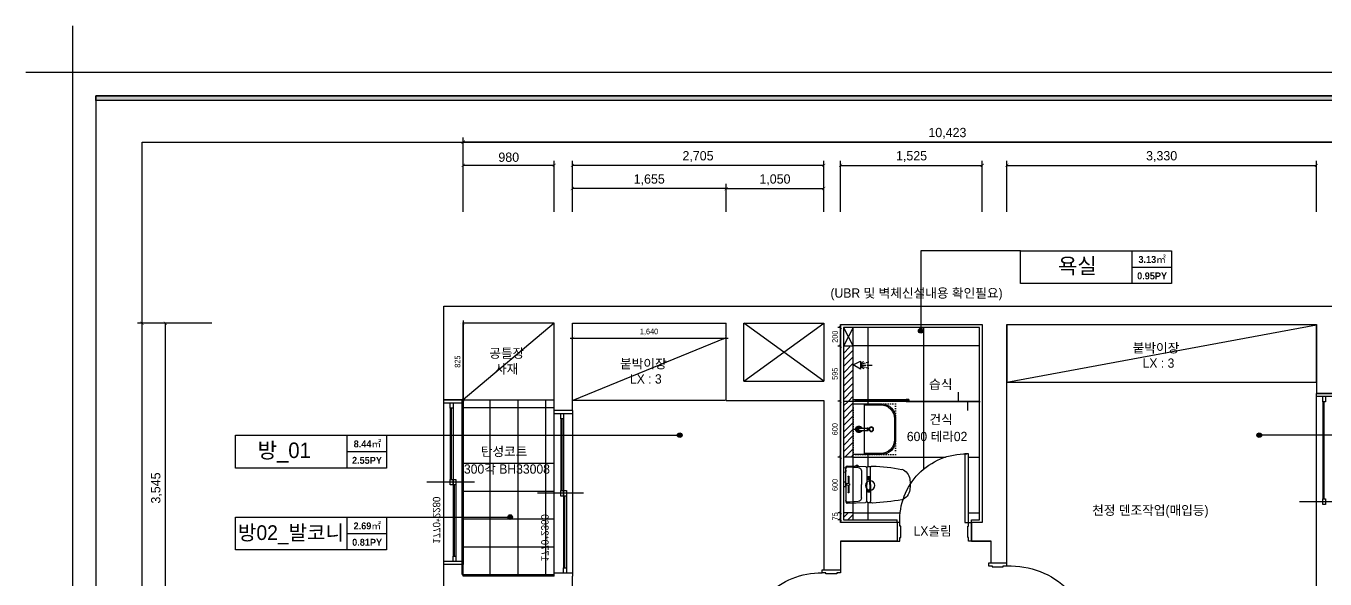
# Model space of a CAD drawing. Header units: inches. Extents: x 47110 to 180628, y 8205 to 35062.
# Drawn here: x 47110 to 61091, y 28942 to 34893 of the extents above; entities that cross this region are included whole.
import ezdxf
from ezdxf.enums import TextEntityAlignment as Align

# ---------------------------------------------------------------- set-up
doc = ezdxf.new("R2010")
doc.units = ezdxf.units.IN
doc.header["$LTSCALE"] = 100
doc.header["$MEASUREMENT"] = 0
doc.header["$PDSIZE"] = 700.071425
doc.linetypes.add('DOT', pattern=[0.25, 0, -0.25])
doc.linetypes.add('HIDDEN', pattern=[0.375, 0.25, -0.125])
for name, color, linetype in [('0-ELC TEXT', 7, 'Continuous'), ('03-TEXT', 3, 'Continuous'), ('03-WAL NEW', 3, 'Continuous'), ('06-FUR', 6, 'Continuous'), ('07-DIM', 1, 'Continuous'), ('07-DIM WAL', 5, 'Continuous'), ('08-HAT', 8, 'Continuous'), ('BATH', 4, 'Continuous'), ('C-WALL1', 2, 'Continuous'), ('CO-BATH', 6, 'Continuous'), ('CO-DO-FR', 7, 'Continuous'), ('CO-DOOR', 8, 'Continuous'), ('F-SYM', 7, 'Continuous'), ('fin', 5, 'Continuous'), ('FORM(YOURNAME)-11', 1, 'Continuous'), ('HL', 6, 'HIDDEN'), ('TOILET-1', 6, 'Continuous'), ('WAL NEW', 3, 'Continuous'), ('도면층2', 2, 'Continuous'), ('도면층4', 4, 'Continuous'), ('도면층5', 5, 'Continuous'), ('도면층8', 8, 'Continuous')]:
    doc.layers.add(name, color=color, linetype=linetype)
doc.styles.add('HY 울릉도 L', font='')
doc.styles.add('YOURNAME', font='HY울릉도M.TTF')
doc.styles.add('넥슨고딕', font='NEXONLv1GothicBold.ttf')
doc.styles.add('마감재', font='stylu.ttf')
doc.styles.add('코레일둥고', font='Korail_Round_Gothic_Medium.ttf')
doc.styles.get('HY 울릉도 L').set_extended_font_data('HY울릉도L')
doc.dimstyles.new('30', dxfattribs={"dimscale": 30, "dimtxt": 2, "dimasz": 1, "dimexe": 1, "dimexo": 1, "dimgap": 1, "dimtad": 1, "dimdec": 0, "dimrnd": 0.05, "dimdsep": 46, "dimlunit": 6, "dimtxsty": 'HY 울릉도 L', "dimblk": 'ARCHTICK', "dimcen": 2.5, "dimdle": 1, "dimclrd": 133, "dimclre": 133, "dimclrt": 30, "dimadec": 0, "dimazin": 0, "dimtfac": 1, "dimtdec": 0, "dimtix": 1, "dimtmove": 2, "dimatfit": 3, "dimldrblk": 'ARCHTICK', "dimfxl": 1, "dimlwd": -1, "dimlwe": -1, "dimarcsym": 0})
doc.dimstyles.new('벽치수 Copy of DIM-50', dxfattribs={"dimscale": 50, "dimtxt": 2, "dimasz": 0.7, "dimexe": 1, "dimexo": 1, "dimgap": 0.7, "dimtad": 1, "dimdec": 0, "dimzin": 1, "dimdsep": 46, "dimlunit": 6, "dimtxsty": '마감재', "dimblk": 'ARCHTICK', "dimcen": -0.09, "dimclrd": 256, "dimclre": 256, "dimclrt": 3, "dimadec": 0, "dimazin": 0, "dimtfac": 1, "dimtdec": 0, "dimtix": 1, "dimtmove": 2, "dimatfit": 0, "dimldrblk": 'ARCHTICK', "dimfxl": 1, "dimtolj": 1, "dimtzin": 0, "dimarcsym": 0})
pattern_1 = [(45, (-7.5, -80), (-35.35534, 35.35534), [])]
pattern_2 = [(0, (57373.44, 30853.7), (0, 600), []), (90, (57373.44, 30853.7), (-600, 4e-14), [])]

# ---------------------------------------------------------------- blocks, each defined once
blk = doc.blocks.new('FORM-PLAN')
at = {"layer": 'FORM(YOURNAME)-11'}
h = blk.add_hatch(color=256, dxfattribs=at)
h.dxf.hatch_style = 1
h.paths.add_polyline_path([(-71444, 55115), (10556, 55115), (10556, 54915), (-71444, 54915)])
h.paths.add_polyline_path([(-71444, -2085), (10556, -2085), (10556, -2285), (-71444, -2285)])
at = {"layer": 'Defpoints', "color": 1}
blk.add_lwpolyline([(-72444, 58115), (-72444, 56115), (-74444, 56115)], dxfattribs=at)
at = {"layer": 'Defpoints', "color": 158}
for points in [[(-71444, -2285), (10556, -2285), (10556, 55115), (-71444, 55115)], [(-69444, 53115), (-64, 53115), (-64, 1215), (-69444, 1215)]]:
    blk.add_lwpolyline(points, close=True, dxfattribs=at)
at = {"layer": 'FORM(YOURNAME)-11', "color": 250}
blk.add_lwpolyline([(-72444, -3285), (11556, -3285), (11556, 56115), (-72444, 56115)], close=True, dxfattribs=at)
at = {"layer": 'FORM(YOURNAME)-11'}
blk.add_lwpolyline([(-71444, 55115), (10556, 55115), (10556, 54915), (-71444, 54915)], close=True, dxfattribs=at)
at = {"layer": 'FORM(YOURNAME)-11', "color": 3, "style": 'YOURNAME'}
for tag, height, p in [('1', 450, (9905, 18188)), ('2', 450, (9905, 17544)), ('3', 450, (9905, 16257)), ('4', 450, (9905, 14326)), ('5', 515, (9905, 12009)), ('6', 515, (9905, 9757)), ('7', 515, (9905, 7504)), ('8', 515, (9905, 5252)), ('9', 515, (9905, 2999)), ('10', 515, (5655, 811)), ('11', 515, (9905, 747)), ('12', 515, (5655, -1441)), ('13', 515, (9905, -1441))]:
    blk.add_attdef(tag, text='', height=height, dxfattribs=at).set_placement(p, align=Align.MIDDLE_RIGHT)
blk = doc.blocks.new('_ArchTick')
at = {"color": 0, "linetype": 'ByBlock', "const_width": 0.15}
blk.add_lwpolyline([(-0.5, -0.5), (0.5, 0.5)], dxfattribs=at)
blk = doc.blocks.new('*D12')
at = {"layer": '07-DIM', "lineweight": -2, "transparency": 16777216}
for p, q in [((51816, 32893), (51816, 33693)), ((62238, 33643), (51816, 33643)), ((62238, 32893), (62238, 33693))]:
    blk.add_line(p, q, dxfattribs=at)
at = {"layer": 'Defpoints', "color": 0, "transparency": 16777216}
for p in [(51816, 33643), (51816, 32843), (62238, 32843)]:
    blk.add_point(p, dxfattribs=at)
at = {"layer": '07-DIM', "lineweight": -2, "transparency": 16777216, "xscale": 35, "yscale": 35, "zscale": 35, "rotation": 180}
blk.add_blockref('_ArchTick', (51816, 33643), dxfattribs=at)
at = {"layer": '07-DIM', "lineweight": -2, "transparency": 16777216, "xscale": 35, "yscale": 35, "zscale": 35}
blk.add_blockref('_ArchTick', (62238, 33643), dxfattribs=at)
at = {"layer": '07-DIM', "color": 3, "transparency": 16777216, "insert": (57027, 33737), "char_height": 100, "attachment_point": 5, "style": '마감재'}
blk.add_mtext('\\A1;10,423', dxfattribs=at)
blk = doc.blocks.new('*D13')
at = {"layer": '07-DIM', "lineweight": -2, "transparency": 16777216}
for p, q in [((52991, 32893), (52991, 33443)), ((55696, 32893), (55696, 33443)), ((55696, 33393), (52991, 33393))]:
    blk.add_line(p, q, dxfattribs=at)
at = {"layer": 'Defpoints', "color": 0, "transparency": 16777216}
for p in [(52991, 33393), (52991, 32843), (55696, 32843)]:
    blk.add_point(p, dxfattribs=at)
at = {"layer": '07-DIM', "lineweight": -2, "transparency": 16777216, "xscale": 35, "yscale": 35, "zscale": 35, "rotation": 180}
blk.add_blockref('_ArchTick', (52991, 33393), dxfattribs=at)
at = {"layer": '07-DIM', "lineweight": -2, "transparency": 16777216, "xscale": 35, "yscale": 35, "zscale": 35}
blk.add_blockref('_ArchTick', (55696, 33393), dxfattribs=at)
at = {"layer": '07-DIM', "color": 3, "transparency": 16777216, "insert": (54343, 33487), "char_height": 100, "attachment_point": 5, "style": '마감재'}
blk.add_mtext('\\A1;2,705', dxfattribs=at)
blk = doc.blocks.new('*D14')
at = {"layer": '07-DIM', "lineweight": -2, "transparency": 16777216}
for p, q in [((51816, 32893), (51816, 33443)), ((52796, 32893), (52796, 33443)), ((52796, 33393), (51816, 33393))]:
    blk.add_line(p, q, dxfattribs=at)
at = {"layer": 'Defpoints', "color": 0, "transparency": 16777216}
for p in [(51816, 33393), (51816, 32843), (52796, 32843)]:
    blk.add_point(p, dxfattribs=at)
at = {"layer": '07-DIM', "lineweight": -2, "transparency": 16777216, "xscale": 35, "yscale": 35, "zscale": 35, "rotation": 180}
blk.add_blockref('_ArchTick', (51816, 33393), dxfattribs=at)
at = {"layer": '07-DIM', "lineweight": -2, "transparency": 16777216, "xscale": 35, "yscale": 35, "zscale": 35}
blk.add_blockref('_ArchTick', (52796, 33393), dxfattribs=at)
at = {"layer": '07-DIM', "color": 3, "transparency": 16777216, "insert": (52306, 33480), "char_height": 100, "attachment_point": 5, "style": '마감재'}
blk.add_mtext('\\A1;980', dxfattribs=at)
blk = doc.blocks.new('*D15')
at = {"layer": '07-DIM', "lineweight": -2, "transparency": 16777216}
for p, q in [((55878, 32893), (55878, 33443)), ((57403, 32893), (57403, 33443)), ((55878, 33393), (57403, 33393))]:
    blk.add_line(p, q, dxfattribs=at)
at = {"layer": 'Defpoints', "color": 0, "transparency": 16777216}
for p in [(57403, 33393), (55878, 32843), (57403, 32843)]:
    blk.add_point(p, dxfattribs=at)
at = {"layer": '07-DIM', "lineweight": -2, "transparency": 16777216, "xscale": 35, "yscale": 35, "zscale": 35, "rotation": 180}
blk.add_blockref('_ArchTick', (55878, 33393), dxfattribs=at)
at = {"layer": '07-DIM', "lineweight": -2, "transparency": 16777216, "xscale": 35, "yscale": 35, "zscale": 35}
blk.add_blockref('_ArchTick', (57403, 33393), dxfattribs=at)
at = {"layer": '07-DIM', "color": 3, "transparency": 16777216, "insert": (56641, 33487), "char_height": 100, "attachment_point": 5, "style": '마감재'}
blk.add_mtext('\\A1;1,525', dxfattribs=at)
blk = doc.blocks.new('*D16')
at = {"layer": '07-DIM', "lineweight": -2, "transparency": 16777216}
for p, q in [((57668, 32893), (57668, 33443)), ((60998, 32893), (60998, 33443)), ((57668, 33393), (60998, 33393))]:
    blk.add_line(p, q, dxfattribs=at)
at = {"layer": 'Defpoints', "color": 0, "transparency": 16777216}
for p in [(60998, 33393), (57668, 32843), (60998, 32843)]:
    blk.add_point(p, dxfattribs=at)
at = {"layer": '07-DIM', "lineweight": -2, "transparency": 16777216, "xscale": 35, "yscale": 35, "zscale": 35, "rotation": 180}
blk.add_blockref('_ArchTick', (57668, 33393), dxfattribs=at)
at = {"layer": '07-DIM', "lineweight": -2, "transparency": 16777216, "xscale": 35, "yscale": 35, "zscale": 35}
blk.add_blockref('_ArchTick', (60998, 33393), dxfattribs=at)
at = {"layer": '07-DIM', "color": 3, "transparency": 16777216, "insert": (59333, 33487), "char_height": 100, "attachment_point": 5, "style": '마감재'}
blk.add_mtext('\\A1;3,330', dxfattribs=at)
blk = doc.blocks.new('*D21')
at = {"layer": '07-DIM', "lineweight": -2, "transparency": 16777216}
for p, q in [((49110, 31694), (48310, 31694)), ((48360, 24714), (48360, 31694)), ((49110, 24714), (48310, 24714))]:
    blk.add_line(p, q, dxfattribs=at)
at = {"layer": 'Defpoints', "color": 0, "transparency": 16777216}
for p in [(48360, 31694), (49160, 31694), (49160, 24714)]:
    blk.add_point(p, dxfattribs=at)
at = {"layer": '07-DIM', "lineweight": -2, "transparency": 16777216, "xscale": 35, "yscale": 35, "zscale": 35}
for p, rotation in [((48360, 31694), 90), ((48360, 24714), 270)]:
    blk.add_blockref('_ArchTick', p, dxfattribs=dict(at, rotation=rotation))
at = {"layer": '07-DIM', "color": 3, "transparency": 16777216, "insert": (48266, 28204), "char_height": 100, "attachment_point": 5, "rotation": 90, "style": '마감재'}
blk.add_mtext('\\A1;6,980', dxfattribs=at)
blk = doc.blocks.new('fffsere')
blk.add_circle((58066, 29949), 50)
at = {"layer": 'C-WALL1'}
for p, q in [((61271, 30754), (61271, 31694)), ((61271, 28149), (61271, 28974))]:
    blk.add_line(p, q, dxfattribs=at)
at = {"layer": 'CO-DO-FR'}
for points in [[(56976, 29549), (56976, 29349), (57006, 29349), (57006, 29389), (57016, 29389), (57016, 29509), (57006, 29509), (57006, 29549), (56976, 29549)], [(57776, 29549), (57776, 29349), (57746, 29349), (57746, 29389), (57736, 29389), (57736, 29509), (57746, 29509), (57746, 29549), (57776, 29549)], [(56594, 29114), (56794, 29114), (56794, 29084), (56754, 29084), (56754, 29074), (56634, 29074), (56634, 29084), (56594, 29084), (56594, 29114)], [(58584, 29039), (58384, 29039), (58384, 29009), (58424, 29009), (58424, 28999), (58544, 28999), (58544, 29009), (58584, 29009), (58584, 29039)]]:
    blk.add_lwpolyline(points, close=True, dxfattribs=at)
at = {"layer": 'CO-DOOR'}
blk.add_lwpolyline([(57046, 30289), (57046, 29549), (57006, 29549), (57006, 30289)], close=True, dxfattribs=at)
for centre, radius, start, end in [((57036, 29578), 711, 357.624, 90.8063), ((56564, 28184), 900, 88.1182, 180.6363), ((58592, 28177), 832, 0.1014, 90.5847)]:
    blk.add_arc(centre, radius, start, end, dxfattribs=at)
at = {"layer": '도면층2'}
for p, q in [((62656, 31879), (51824, 31879)), ((62656, 30869), (62656, 31879)), ((56594, 31679), (53264, 31679)), ((53264, 31679), (53264, 30939)), ((56594, 29114), (56594, 31679)), ((59426, 31694), (58566, 31694)), ((58566, 31694), (58566, 31069)), ((59426, 31069), (59426, 31694)), ((59616, 30864), (59616, 31694)), ((61271, 31694), (59616, 31694)), ((61466, 30754), (61466, 31694)), ((61466, 31694), (62446, 31694)), ((62446, 30869), (62446, 31694)), ((59426, 31069), (58566, 31069)), ((53064, 30939), (53264, 30939)), ((59616, 30864), (58566, 30864)), ((58566, 30864), (58566, 29039)), ((62446, 30869), (62656, 30869)), ((61271, 30754), (61466, 30754)), ((56976, 29549), (56976, 29349)), ((57776, 29549), (57776, 29349)), ((56764, 29114), (56764, 29349)), ((56764, 29349), (56976, 29349)), ((57776, 29349), (58384, 29349)), ((58384, 29349), (58384, 29039)), ((56594, 29114), (56681, 29114)), ((62446, 28974), (62446, 29099)), ((62446, 29099), (62656, 29099)), ((62656, 28019), (62656, 29099)), ((58584, 29039), (58384, 29039)), ((61466, 28974), (62446, 28974))]:
    blk.add_line(p, q, dxfattribs=at)
for points in [[(57776, 29549), (58384, 29549), (58384, 31679), (56859, 31679), (56859, 29549), (56976, 29549)], [(56976, 29349), (56764, 29349)], [(58384, 29349), (57776, 29349)]]:
    blk.add_lwpolyline(points, dxfattribs=at)
at = {"layer": '도면층4'}
for p, q in [((53264, 30939), (53064, 30939)), ((53264, 30909), (53064, 30909)), ((53264, 28559), (53264, 30939)), ((53179, 29804), (53179, 30849)), ((62656, 30869), (62446, 30869)), ((62446, 30869), (62446, 29099)), ((62656, 30839), (62446, 30839)), ((62571, 30014), (62571, 30779)), ((62656, 29099), (62656, 30869)), ((61271, 30754), (61271, 28974)), ((61466, 30724), (61271, 30724)), ((61381, 29894), (61381, 30664)), ((61466, 28974), (61466, 30754)), ((62326, 29984), (62836, 29984)), ((62541, 29189), (62541, 29954)), ((61151, 29864), (61646, 29864)), ((61351, 29064), (61351, 29834)), ((52944, 29774), (53444, 29774)), ((56976, 29349), (56976, 29549)), ((56976, 29549), (56976, 29349)), ((57776, 29549), (57776, 29349)), ((56594, 29114), (56681, 29114)), ((62446, 29129), (62656, 29129)), ((62446, 29099), (62656, 29099)), ((58584, 29039), (58384, 29039)), ((61271, 29004), (61466, 29004))]:
    blk.add_line(p, q, dxfattribs=at)
for points in [[(53164, 30849), (53194, 30849), (53194, 30909), (53164, 30909)], [(62556, 30779), (62586, 30779), (62586, 30839), (62556, 30839)], [(61366, 30664), (61396, 30664), (61396, 30724), (61366, 30724)], [(62526, 29954), (62556, 29954), (62556, 30014), (62526, 30014)], [(62556, 29954), (62586, 29954), (62586, 30014), (62556, 30014)], [(53164, 29744), (53194, 29744), (53194, 29804), (53164, 29804)], [(61336, 29834), (61366, 29834), (61366, 29894), (61336, 29894)], [(61366, 29834), (61396, 29834), (61396, 29894), (61366, 29894)], [(62526, 29129), (62556, 29129), (62556, 29189), (62526, 29189)], [(61336, 29004), (61366, 29004), (61366, 29064), (61336, 29064)]]:
    blk.add_lwpolyline(points, close=True, dxfattribs=at)
at = {"layer": '도면층5'}
for p, q in [((53194, 30849), (53194, 29804)), ((62556, 30779), (62556, 30014)), ((62586, 30779), (62586, 30014)), ((61366, 30664), (61366, 29894)), ((61396, 30664), (61396, 29894)), ((62526, 29954), (62526, 29189)), ((62556, 29954), (62556, 29189)), ((61336, 29834), (61336, 29064)), ((61366, 29834), (61366, 29064))]:
    blk.add_line(p, q, dxfattribs=at)
at = {"layer": '도면층8'}
for p, q in [((58566, 31069), (59426, 31694)), ((59426, 31069), (58566, 31694))]:
    blk.add_line(p, q, dxfattribs=at)
at = {"layer": '도면층4', "style": '코레일둥고'}
for s, p in [('1770*2280', (62773, 29322)), ('1770*2360', (61607, 29133))]:
    blk.add_text(s, height=80, rotation=90, dxfattribs=at).set_placement(p)
blk = doc.blocks.new('*D28')
at = {"layer": '07-DIM WAL', "color": 133, "transparency": 16777216}
for p, q in [((51786, 31694), (51786, 31694)), ((51816, 31724), (51816, 30839)), ((51786, 30869), (51786, 30869))]:
    blk.add_line(p, q, dxfattribs=at)
at = {"layer": 'Defpoints', "color": 0, "transparency": 16777216}
for p in [(51816, 31694), (51816, 30869), (51816, 30869)]:
    blk.add_point(p, dxfattribs=at)
at = {"layer": '07-DIM WAL', "color": 133, "transparency": 16777216, "xscale": 30, "yscale": 30, "zscale": 30}
for p, rotation in [((51816, 31694), 90), ((51816, 30869), 270)]:
    blk.add_blockref('_ArchTick', p, dxfattribs=dict(at, rotation=rotation))
at = {"layer": '07-DIM WAL', "color": 30, "transparency": 16777216, "insert": (51755, 31281), "char_height": 60, "attachment_point": 5, "rotation": 90, "style": 'HY 울릉도 L'}
blk.add_mtext('825', dxfattribs=at)
blk = doc.blocks.new('*D29')
at = {"layer": '07-DIM WAL', "color": 133, "transparency": 16777216}
for p, q in [((52966, 31534), (54666, 31534)), ((52996, 31564), (52996, 31564)), ((54636, 31564), (54636, 31564))]:
    blk.add_line(p, q, dxfattribs=at)
at = {"layer": 'Defpoints', "color": 0, "transparency": 16777216}
for p in [(52996, 31534), (54636, 31534), (54636, 31534)]:
    blk.add_point(p, dxfattribs=at)
at = {"layer": '07-DIM WAL', "color": 133, "transparency": 16777216, "xscale": 30, "yscale": 30, "zscale": 30, "rotation": 180}
blk.add_blockref('_ArchTick', (52996, 31534), dxfattribs=at)
at = {"layer": '07-DIM WAL', "color": 133, "transparency": 16777216, "xscale": 30, "yscale": 30, "zscale": 30}
blk.add_blockref('_ArchTick', (54636, 31534), dxfattribs=at)
at = {"layer": '07-DIM WAL', "color": 30, "transparency": 16777216, "insert": (53816, 31600), "char_height": 60, "attachment_point": 5, "style": 'HY 울릉도 L'}
blk.add_mtext('1,640', dxfattribs=at)
blk = doc.blocks.new('A$C4B2D31F0')
at = {"layer": 'fin', "color": 4}
for p, q in [((185, 691), (20, 691)), ((37, 692), (25, 692)), ((37, 692), (50, 692)), ((201, 691), (366, 691)), ((13, 466), (193, 466)), ((193, 427), (14, 427)), ((48, 524), (193, 524)), ((338, 524), (193, 524)), ((373, 466), (193, 466)), ((193, 427), (372, 427))]:
    blk.add_line(p, q, dxfattribs=at)
for points in [[(20, 691), (8, 691, 0.421209), (-7, 676), (-2, 481, 0.001659)], [(366, 691), (378, 691, -0.421209), (393, 676), (388, 481, -0.001659)], [(13, 466, 0.371724), (-2, 451, 0.003515), (-1, 420, 0.320541)], [(373, 466, -0.371724), (388, 451, -0.003515), (387, 420, -0.320541)]]:
    blk.add_lwpolyline(points, format="xyb", dxfattribs=at)
for centre, radius, start, end in [((25, 707), 15, 180, 270), ((50, 707), 15, 270, 0), ((20, 675), 16, 90, 179.3116), ((1004, 663), 1000, 179.3116, 185.9437), ((49, 564), 40, 185.9437, 267.5129), ((336, 564), 40, 272.4871, 354.0563), ((366, 675), 16, 0.6884, 90), ((-618, 663), 1000, 354.0563, 0.6884), ((14, 407), 20, 90, 182.3333), ((13, 481), 15, 181.3651, 270), ((372, 407), 20, 357.6667, 90), ((373, 481), 15, 270, 358.6349), ((2198, 496), 2206, 182.3333, 190.6081), ((-1812, 496), 2206, 349.3919, 357.6667), ((149, 129), 126, 198.2964, 263.4241), ((193, 406), 406, 261.6993, 270), ((193, 406), 406, 270, 278.3007), ((237, 129), 126, 276.5759, 341.7036)]:
    blk.add_arc(centre, radius, start, end, dxfattribs=at)
at = {"layer": 'HL', "linetype": 'Continuous'}
for p, q in [((169, 697), (169, 707)), ((217, 697), (217, 707)), ((-16, 577), (-16, 565)), ((-12, 581), (-5, 581)), ((-12, 561), (-4, 561)), ((106, 666), (184, 666)), ((106, 659), (185, 659)), ((169, 697), (217, 697)), ((186, 693), (181, 697)), ((182, 686), (186, 693)), ((187, 651), (182, 686)), ((182, 686), (204, 686)), ((186, 693), (200, 693)), ((187, 651), (199, 651)), ((199, 651), (204, 686)), ((200, 693), (205, 697)), ((204, 686), (200, 693)), ((200, 659), (279, 659)), ((201, 666), (279, 666)), ((193, 434), (147, 434)), ((193, 434), (239, 434))]:
    blk.add_line(p, q, dxfattribs=at)
for points in [[(110, 427), (110, 451, -0.414214), (114, 455), (131, 455, -0.414214), (135, 451), (135, 435), (135, 427)], [(135, 435), (145, 435, -0.414214), (147, 433), (147, 427)], [(251, 435), (241, 435, 0.414214), (239, 433), (239, 427)], [(276, 427), (276, 451, 0.414214), (272, 455), (255, 455, 0.414214), (251, 451), (251, 435), (251, 427)]]:
    blk.add_lwpolyline(points, format="xyb", dxfattribs=at)
for centre in [(123, 441), (263, 441)]:
    blk.add_circle(centre, 8, dxfattribs=at)
for centre, radius, start, end in [((-12, 577), 4, 90, 180), ((-12, 565), 4, 180, 270), ((106, 663), 3.5, 90, 270), ((279, 663), 3.5, 270, 90)]:
    blk.add_arc(centre, radius, start, end, dxfattribs=at)
blk = doc.blocks.new('B-003')
blk.add_line((0, 0), (0, -65))
at = {"layer": 'CO-BATH'}
for p, q in [((272, 0), (-272, 0)), ((272, -305), (272, 0)), ((-272, 0), (-272, -305)), ((-122, -455), (122, -455))]:
    blk.add_line(p, q, dxfattribs=at)
at = {"layer": 'CO-BATH', "color": 8}
for p, q in [((-262, -120), (-262, -295)), ((262, -120), (-262, -120)), ((-13, -60), (-13, -151)), ((12, -60), (12, -151)), ((262, -295), (262, -120)), ((-15, -156), (-15, -161)), ((-15, -161), (14, -161)), ((-14, -151), (-14, -156)), ((13, -151), (13, -156)), ((14, -156), (14, -161)), ((-112, -445), (112, -445))]:
    blk.add_line(p, q, dxfattribs=at)
at = {"layer": 'CO-BATH', "color": 251}
for p, q in [((-15, -156), (14, -156)), ((-14, -151), (13, -151))]:
    blk.add_line(p, q, dxfattribs=at)
at = {"layer": 'CO-BATH', "color": 8, "linetype": 'DOT'}
blk.add_lwpolyline([(-272, -455), (272, -455), (272, 0), (-272, 0)], close=True, dxfattribs=at)
at = {"layer": 'CO-BATH', "color": 8}
blk.add_circle((0, -195), 25, dxfattribs=at)
at = {"layer": 'CO-BATH', "color": 251}
blk.add_circle((0, -195), 20, dxfattribs=at)
at = {"layer": 'CO-BATH', "color": 8}
for centre, radius, start, end in [((0, -60), 35, 290.9248, 249.0751), ((0, -60), 12.5, 360, 180), ((-112, -295), 150, 180, 270), ((112, -295), 150, 270, 0)]:
    blk.add_arc(centre, radius, start, end, dxfattribs=at)
at = {"layer": 'CO-BATH', "color": 251}
for radius, start, end in [(30, 294.6243, 245.3757), (25, 300, 240), (18, 313.9829, 226.017)]:
    blk.add_arc((0, -60), radius, start, end, dxfattribs=at)
at = {"layer": 'CO-BATH'}
for centre, start, end in [((-122, -305), 180, 270), ((122, -305), 270, 0)]:
    blk.add_arc(centre, 150, start, end, dxfattribs=at)
blk = doc.blocks.new('AC-8')
at = {"layer": 'BATH'}
for p, q in [((-51, 54), (0, 143)), ((45, 54), (-51, 54)), ((-25, 47), (-46, 12)), ((-14, 47), (-28, -8)), ((-2, 49), (-2, -11)), ((0, 143), (45, 54)), ((10, 47), (25, -8)), ((22, 47), (43, 12)), ((-31, -16), (-41, -49)), ((-2, -27), (-2, -89)), ((28, -16), (38, -49))]:
    blk.add_line(p, q, dxfattribs=at)
blk = doc.blocks.new('*D60')
at = {"layer": '07-DIM WAL', "color": 133, "transparency": 16777216}
for p, q in [((55878, 30854), (55848, 30854)), ((55878, 30884), (55878, 30224)), ((55878, 30254), (55848, 30254))]:
    blk.add_line(p, q, dxfattribs=at)
at = {"layer": 'Defpoints', "color": 0, "transparency": 16777216}
for p in [(55908, 30854), (55878, 30254), (55908, 30254)]:
    blk.add_point(p, dxfattribs=at)
at = {"layer": '07-DIM WAL', "color": 133, "transparency": 16777216, "xscale": 30, "yscale": 30, "zscale": 30}
for p, rotation in [((55878, 30854), 90), ((55878, 30254), 270)]:
    blk.add_blockref('_ArchTick', p, dxfattribs=dict(at, rotation=rotation))
at = {"layer": '07-DIM WAL', "color": 30, "transparency": 16777216, "insert": (55817, 30554), "char_height": 60, "attachment_point": 5, "rotation": 90, "style": 'HY 울릉도 L'}
blk.add_mtext('600', dxfattribs=at)
blk = doc.blocks.new('*D61')
at = {"layer": '07-DIM WAL', "color": 133, "transparency": 16777216}
for p, q in [((55878, 30254), (55848, 30254)), ((55878, 30284), (55878, 29624)), ((55878, 29654), (55848, 29654))]:
    blk.add_line(p, q, dxfattribs=at)
at = {"layer": 'Defpoints', "color": 0, "transparency": 16777216}
for p in [(55908, 30254), (55878, 29654), (55908, 29654)]:
    blk.add_point(p, dxfattribs=at)
at = {"layer": '07-DIM WAL', "color": 133, "transparency": 16777216, "xscale": 30, "yscale": 30, "zscale": 30}
for p, rotation in [((55878, 30254), 90), ((55878, 29654), 270)]:
    blk.add_blockref('_ArchTick', p, dxfattribs=dict(at, rotation=rotation))
at = {"layer": '07-DIM WAL', "color": 30, "transparency": 16777216, "insert": (55817, 29954), "char_height": 60, "attachment_point": 5, "rotation": 90, "style": 'HY 울릉도 L'}
blk.add_mtext('600', dxfattribs=at)
blk = doc.blocks.new('*D62')
at = {"layer": '07-DIM WAL', "color": 133, "transparency": 16777216}
for p, q in [((55878, 29654), (55848, 29654)), ((55878, 29684), (55878, 29549)), ((55878, 29579), (55848, 29579))]:
    blk.add_line(p, q, dxfattribs=at)
at = {"layer": 'Defpoints', "color": 0, "transparency": 16777216}
for p in [(55908, 29654), (55878, 29579), (55908, 29579)]:
    blk.add_point(p, dxfattribs=at)
at = {"layer": '07-DIM WAL', "color": 133, "transparency": 16777216, "xscale": 30, "yscale": 30, "zscale": 30}
for p, rotation in [((55878, 29654), 270), ((55878, 29579), 90)]:
    blk.add_blockref('_ArchTick', p, dxfattribs=dict(at, rotation=rotation))
at = {"layer": '07-DIM WAL', "color": 30, "transparency": 16777216, "insert": (55818, 29616), "char_height": 60, "attachment_point": 5, "rotation": 90, "style": 'HY 울릉도 L'}
blk.add_mtext('75', dxfattribs=at)
blk = doc.blocks.new('*D63')
at = {"layer": '07-DIM WAL', "color": 133, "transparency": 16777216}
for p, q in [((55878, 31649), (55848, 31649)), ((55878, 31679), (55878, 31419)), ((55878, 31449), (55848, 31449))]:
    blk.add_line(p, q, dxfattribs=at)
at = {"layer": 'Defpoints', "color": 0, "transparency": 16777216}
for p in [(55908, 31649), (55878, 31449), (55908, 31449)]:
    blk.add_point(p, dxfattribs=at)
at = {"layer": '07-DIM WAL', "color": 133, "transparency": 16777216, "xscale": 30, "yscale": 30, "zscale": 30}
for p, rotation in [((55878, 31649), 270), ((55878, 31449), 90)]:
    blk.add_blockref('_ArchTick', p, dxfattribs=dict(at, rotation=rotation))
at = {"layer": '07-DIM WAL', "color": 30, "transparency": 16777216, "insert": (55817, 31549), "char_height": 60, "attachment_point": 5, "rotation": 90, "style": 'HY 울릉도 L'}
blk.add_mtext('200', dxfattribs=at)
blk = doc.blocks.new('*D64')
at = {"layer": '07-DIM WAL', "color": 133, "transparency": 16777216}
for p, q in [((55878, 31479), (55878, 30824)), ((55878, 31449), (55848, 31449)), ((55878, 30854), (55848, 30854))]:
    blk.add_line(p, q, dxfattribs=at)
at = {"layer": 'Defpoints', "color": 0, "transparency": 16777216}
for p in [(55908, 31449), (55878, 30854), (55908, 30854)]:
    blk.add_point(p, dxfattribs=at)
at = {"layer": '07-DIM WAL', "color": 133, "transparency": 16777216, "xscale": 30, "yscale": 30, "zscale": 30}
for p, rotation in [((55878, 31449), 90), ((55878, 30854), 270)]:
    blk.add_blockref('_ArchTick', p, dxfattribs=dict(at, rotation=rotation))
at = {"layer": '07-DIM WAL', "color": 30, "transparency": 16777216, "insert": (55817, 31151), "char_height": 60, "attachment_point": 5, "rotation": 90, "style": 'HY 울릉도 L'}
blk.add_mtext('595', dxfattribs=at)
blk = doc.blocks.new('*D70')
at = {"layer": '07-DIM', "lineweight": -2, "transparency": 16777216}
for p, q in [((49110, 31694), (48560, 31694)), ((48610, 28149), (48610, 31694)), ((49110, 28149), (48560, 28149))]:
    blk.add_line(p, q, dxfattribs=at)
at = {"layer": 'Defpoints', "color": 0, "transparency": 16777216}
for p in [(48610, 31694), (49160, 31694), (49160, 28149)]:
    blk.add_point(p, dxfattribs=at)
at = {"layer": '07-DIM', "lineweight": -2, "transparency": 16777216, "xscale": 35, "yscale": 35, "zscale": 35}
for p, rotation in [((48610, 31694), 90), ((48610, 28149), 270)]:
    blk.add_blockref('_ArchTick', p, dxfattribs=dict(at, rotation=rotation))
at = {"layer": '07-DIM', "color": 3, "transparency": 16777216, "insert": (48516, 29921), "char_height": 100, "attachment_point": 5, "rotation": 90, "style": '마감재'}
blk.add_mtext('\\A1;3,545', dxfattribs=at)
blk = doc.blocks.new('*D142')
at = {"layer": '07-DIM', "lineweight": -2, "transparency": 16777216}
for p, q in [((54646, 32893), (54646, 33193)), ((54646, 33143), (55696, 33143)), ((55696, 32893), (55696, 33193))]:
    blk.add_line(p, q, dxfattribs=at)
at = {"layer": 'Defpoints', "color": 0, "transparency": 16777216}
for p in [(55696, 33143), (54646, 32843), (55696, 32843)]:
    blk.add_point(p, dxfattribs=at)
at = {"layer": '07-DIM', "lineweight": -2, "transparency": 16777216, "xscale": 35, "yscale": 35, "zscale": 35, "rotation": 180}
blk.add_blockref('_ArchTick', (54646, 33143), dxfattribs=at)
at = {"layer": '07-DIM', "lineweight": -2, "transparency": 16777216, "xscale": 35, "yscale": 35, "zscale": 35}
blk.add_blockref('_ArchTick', (55696, 33143), dxfattribs=at)
at = {"layer": '07-DIM', "color": 3, "transparency": 16777216, "insert": (55171, 33237), "char_height": 100, "attachment_point": 5, "style": '마감재'}
blk.add_mtext('\\A1;1,050', dxfattribs=at)
blk = doc.blocks.new('*D143')
at = {"layer": '07-DIM', "lineweight": -2, "transparency": 16777216}
for p, q in [((52991, 32893), (52991, 33193)), ((54646, 33143), (52991, 33143)), ((54646, 32893), (54646, 33193))]:
    blk.add_line(p, q, dxfattribs=at)
at = {"layer": 'Defpoints', "color": 0, "transparency": 16777216}
for p in [(52991, 33143), (52991, 32843), (54646, 32843)]:
    blk.add_point(p, dxfattribs=at)
at = {"layer": '07-DIM', "lineweight": -2, "transparency": 16777216, "xscale": 35, "yscale": 35, "zscale": 35, "rotation": 180}
blk.add_blockref('_ArchTick', (52991, 33143), dxfattribs=at)
at = {"layer": '07-DIM', "lineweight": -2, "transparency": 16777216, "xscale": 35, "yscale": 35, "zscale": 35}
blk.add_blockref('_ArchTick', (54646, 33143), dxfattribs=at)
at = {"layer": '07-DIM', "color": 3, "transparency": 16777216, "insert": (53818, 33237), "char_height": 100, "attachment_point": 5, "style": '마감재'}
blk.add_mtext('\\A1;1,655', dxfattribs=at)

msp = doc.modelspace()

# ---------------------------------------------------------------- hatches: boundary and pattern name
at = {"layer": '0-ELC TEXT'}
h = msp.add_hatch(color=256, dxfattribs=at)
h.dxf.hatch_style = 1
edge = h.paths.add_edge_path()
edge.add_arc((56740.8, 31613.7), 25, 0, 360)
h = msp.add_hatch(color=256, dxfattribs=at)
h.dxf.hatch_style = 1
edge = h.paths.add_edge_path()
edge.add_arc((54146.3, 30490), 25, -180, 180, ccw=False)
h = msp.add_hatch(color=256, dxfattribs=at)
h.dxf.hatch_style = 1
edge = h.paths.add_edge_path()
edge.add_arc((60383.8, 30490), 25, 0, 360)
h = msp.add_hatch(color=256, dxfattribs=at)
h.dxf.hatch_style = 1
edge = h.paths.add_edge_path()
edge.add_arc((52321.3, 29608), 25, -180, 180, ccw=False)
at = {"layer": '08-HAT', "transparency": 33554687}
h = msp.add_hatch(dxfattribs=at)
h.set_pattern_fill('_USER', color=256, scale=600, style=0, pattern_type=0)
h.set_pattern_definition(pattern_2)
h.paths.add_polyline_path([(57373.4, 30853.7), (57373.4, 31648.7), (56013.4, 31648.7), (56013.4, 31246.2), (56091, 31286), (56091, 31201.8), (56013.4, 31246.2), (56013.4, 30873.7), (56043.4, 30873.7), (56583.4, 30873.7), (56613.4, 30873.7), (56613.4, 30853.7)])
h = msp.add_hatch(dxfattribs=at)
h.set_pattern_fill('_USER', color=256, scale=300, double=1, pattern_type=0)
h.set_pattern_definition([(0, (51805.94, 28988.68), (0, 300), []), (90, (51805.94, 28988.68), (-300, 2e-14), [])])
h.paths.add_polyline_path([(52795.9, 30868.7), (51805.9, 30868.7), (51805.9, 28988.7), (52795.9, 28988.7)])
h = msp.add_hatch(dxfattribs=at)
h.set_pattern_fill('_USER', color=256, scale=600, double=1, pattern_type=0)
h.set_pattern_definition(pattern_2)
h.paths.add_polyline_path([(57373.4, 29578.7), (57373.4, 30853.7), (56613.4, 30853.7), (56583.4, 30853.7), (56043.4, 30853.7), (56013.4, 30853.7), (56013.4, 30826.2), (56318.4, 30826.2), (56468.4, 30826.2), (56468.4, 30676.2), (56468.4, 30431.2), (56468.4, 30281.2), (56318.4, 30281.2), (56013.4, 30281.2), (56013.4, 30157.2), (56044.8, 30156.4), (56044.8, 30163.6, -0.4142136), (56048.8, 30167.6), (56060.9, 30167.6, -0.4142136), (56064.9, 30163.6), (56064.9, 30155.9), (56145.2, 30154, -0.4072524), (56159.8, 30139, -0.371724), (56174.5, 30153.4, -0.0035152), (56205.5, 30152.6, -0.2003232), (56219.9, 30157.9, -0.0361212), (56536.2, 30122.1, -0.2920779), (56621.5, 30017.3, -0.0362347), (56625.7, 29958.7), (56625.8, 29958.6, -0.2531247), (57215.9, 30288.7), (57255.9, 30288.7), (57255.9, 29578.7)])
h = msp.add_hatch(dxfattribs=at)
h.set_pattern_fill('_USER', color=256, scale=600, double=1, pattern_type=0)
h.set_pattern_definition(pattern_2)
h.paths.add_polyline_path([(56515.3, 29578.7, -0.0798784), (56551.3, 29801.4, -0.0325239), (56536.2, 29795.3, -0.0361212), (56219.9, 29759.4, -0.2003232), (56205.5, 29764.8, -0.0035152), (56174.5, 29763.9, -0.371724), (56159.8, 29778.3, -0.4072524), (56145.2, 29763.3), (56013.4, 29760.2), (56013.4, 29578.7)])
at = {"layer": 'WAL NEW'}
h = msp.add_hatch(dxfattribs=at)
h.set_pattern_fill('_USER', color=256, scale=50, angle=45, pattern_type=0)
h.set_pattern_definition(pattern_1)
h.paths.add_polyline_path([(56013.4, 30853.7), (55908.4, 30853.7), (55908.4, 31438.7), (56013.4, 31438.7)])
h = msp.add_hatch(dxfattribs=at)
h.set_pattern_fill('_USER', color=8, scale=50, angle=45, pattern_type=0)
h.set_pattern_definition(pattern_1)
h.paths.add_polyline_path([(55908.4, 30853.7), (55908.4, 30253.7), (56013.4, 30253.7), (56013.4, 30281.2), (56013.4, 30826.2), (56013.4, 30853.7)])
h.paths.add_polyline_path([(55908.4, 29653.7), (55908.4, 29578.7), (56013.4, 29578.7), (56013.4, 29653.7)])

# ---------------------------------------------------------------- linework, layer by layer
at = {"layer": '0-ELC TEXT'}
for p, q in [((59014.2, 32120.9), (59014.2, 32474.7)), ((59014.2, 32297.8), (59438.9, 32297.8)), ((56613.4, 30853.7), (57378.4, 30853.7)), ((50565.5, 30136.2), (50565.5, 30490)), ((50990.2, 30490), (54146.3, 30490)), ((63247.3, 30490), (60383.8, 30490)), ((50565.5, 30313.1), (50990.2, 30313.1)), ((50565.5, 29254.2), (50565.5, 29608)), ((50990.2, 29608), (52321.3, 29608)), ((50565.5, 29431.1), (50990.2, 29431.1))]:
    msp.add_line(p, q, dxfattribs=at)
for points in [[(57814.2, 32474.7), (56740.8, 32474.7), (56740.8, 31613.7)], [(57144.3, 30953.7), (57144.3, 30853.7), (57244.3, 30853.7), (57244.3, 30753.7)]]:
    msp.add_lwpolyline(points, dxfattribs=at)
for points in [[(57814.2, 32474.7), (59438.9, 32474.7), (59438.9, 32120.9), (57814.2, 32120.9)], [(49365.5, 30490), (50990.2, 30490), (50990.2, 30136.2), (49365.5, 30136.2)], [(49365.5, 29608), (50990.2, 29608), (50990.2, 29254.2), (49365.5, 29254.2)]]:
    msp.add_lwpolyline(points, close=True, dxfattribs=at)
for centre in [(56740.8, 31613.7), (54146.3, 30490), (60383.8, 30490), (52321.3, 29608)]:
    msp.add_circle(centre, 25, dxfattribs=at)
at = {"layer": '03-WAL NEW'}
for p, q in [((56013.4, 29578.7), (56013.4, 31648.7)), ((56013.4, 30853.7), (55908.4, 30853.7)), ((56013.4, 30253.7), (55908.4, 30253.7)), ((56013.4, 29653.7), (55908.4, 29653.7))]:
    msp.add_line(p, q, dxfattribs=at)
msp.add_lwpolyline([(56013.4, 31448.7), (55908.4, 31448.7)], dxfattribs=at)
at = {"layer": '06-FUR'}
for p, q in [((52795.9, 31693.7), (51815.9, 30868.7)), ((57668.4, 31058.7), (60998.4, 31678.7)), ((54635.9, 31533.7), (52995.9, 30863.7)), ((54635.9, 30863.7), (52995.9, 30863.7))]:
    msp.add_line(p, q, dxfattribs=at)
for points in [[(51815.9, 30868.7), (52795.9, 30868.7), (52795.9, 31693.7), (51815.9, 31693.7)], [(57668.4, 31058.7), (60998.4, 31058.7), (60998.4, 31678.7), (57668.4, 31678.7)]]:
    msp.add_lwpolyline(points, close=True, dxfattribs=at)
at = {"layer": '08-HAT', "color": 1}
for p, q in [((56013.4, 31648.7), (55908.4, 31448.7)), ((55908.4, 31648.7), (56013.4, 31448.7))]:
    msp.add_line(p, q, dxfattribs=at)
at = {"layer": 'BATH'}
for p, q in [((56485.9, 29548.7), (56485.9, 29578.7)), ((57285.9, 29548.7), (57285.9, 29578.7))]:
    msp.add_line(p, q, dxfattribs=at)
msp.add_lwpolyline([(57285.9, 29578.7), (57373.4, 29578.7), (57373.4, 31648.7), (55908.4, 31648.7), (55908.4, 29578.7), (56485.9, 29578.7)], dxfattribs=at)
at = {"layer": 'CO-BATH'}
for p, q in [((56593.4, 30866.2), (56033.4, 30866.2)), ((56593.4, 30861.2), (56033.4, 30861.2))]:
    msp.add_line(p, q, dxfattribs=at)
at = {"layer": 'CO-BATH', "color": 8}
msp.add_lwpolyline([(56613.4, 30873.7), (56613.4, 30853.7), (56013.4, 30853.7), (56013.4, 30873.7)], close=True, dxfattribs=at)
at = {"layer": 'CO-BATH'}
for points in [[(56013.4, 30873.7), (56043.4, 30873.7), (56043.4, 30868.7), (56033.4, 30868.7), (56033.4, 30858.7), (56043.4, 30858.7), (56043.4, 30853.7), (56013.4, 30853.7)], [(56613.4, 30873.7), (56583.4, 30873.7), (56583.4, 30868.7), (56593.4, 30868.7), (56593.4, 30858.7), (56583.4, 30858.7), (56583.4, 30853.7), (56613.4, 30853.7)]]:
    msp.add_lwpolyline(points, close=True, dxfattribs=at)

# ---------------------------------------------------------------- block references
at = {"xscale": -1}
msp.add_blockref('fffsere', (114262, 0), dxfattribs=at)
at = {"xscale": -1, "rotation": 89.99999999999997}
msp.add_blockref('A$C4B2D31F0', (56625.7, 30151.6), dxfattribs=at)
at = {"layer": '07-DIM WAL', "xscale": -1, "rotation": 89.99999999999994}
msp.add_blockref('B-003', (56013.4, 30553.7), dxfattribs=at)
at = {"layer": 'F-SYM', "xscale": 0.2500000000000001, "yscale": 0.2500000000000001, "zscale": 0.2500000000000001}
msp.add_blockref('FORM-PLAN', (65721, 20363.8), dxfattribs=at)
at = {"layer": 'TOILET-1', "linetype": 'Continuous', "xscale": 0.873786407766195, "yscale": 0.873786407766195, "zscale": 0.873786407766195, "rotation": 90.00000000000001}
msp.add_blockref('AC-8', (56138.2, 31246.2), dxfattribs=at)

# ---------------------------------------------------------------- texts
at = {"layer": '0-ELC TEXT', "color": 10, "style": '코레일둥고'}
msp.add_text('(UBR 및 벽체신설내용 확인필요)', height=100, dxfattribs=at).set_placement((55768.5, 31969.3))
at = {"layer": '0-ELC TEXT', "style": '코레일둥고'}
for s, p in [('붙박이장', (59021.2, 31378.5)), ('공틀장', (52096.4, 31321.7)), ('붙박이장', (53503.7, 31208.5)), ('사재', (52157.8, 31152.5)), ('LX : 3', (59127.8, 31215)), ('LX : 3', (53610.3, 31045)), ('습식', (56831, 30987.4)), ('건식', (56834, 30609.1)), ('600 테라02', (56590.6, 30425.6)), ('탄성코트', (52005, 30264.8)), ('300각 BH33008', (51823.6, 30075.3)), (' 천정 덴조작업(매입등)', (58548.6, 29631.5)), ('LX슬림', (56662.6, 29409.2))]:
    msp.add_text(s, height=100, dxfattribs=at).set_placement(p)
at = {"layer": '03-TEXT'}
for s, height, style, p in [('욕실', 166.67, '코레일둥고', (58425.8, 32228.4)), ('3.13㎡', 75, '넥슨고딕', (59231.6, 32342.9)), ('0.95PY', 75, '넥슨고딕', (59230.3, 32166)), ('방_01', 166.67, '코레일둥고', (49889.5, 30243.7)), ('8.44㎡', 75, '넥슨고딕', (50785.1, 30358.2)), ('2.55PY', 75, '넥슨고딕', (50779.9, 30181.3)), ('방02_발코니', 158.33, '코레일둥고', (49961.9, 29361.7)), ('2.69㎡', 75, '넥슨고딕', (50783.7, 29476.2)), ('0.81PY', 75, '넥슨고딕', (50781.6, 29299.3))]:
    msp.add_text(s, height=height, dxfattribs=dict(at, style=style)).set_placement(p, align=Align.CENTER)

# ---------------------------------------------------------------- dimensions: what is measured, and where the dimension line sits
at = {"layer": '07-DIM'}
for base, p1, p2, picture, middle in [((51815.9375476, 33642.5627721), (62238.4375476, 32842.5627721), (51815.9375476, 32842.5627721), '*D12', (57027.1875476, 33736.9331967)), ((51815.9, 33392.6), (52795.9, 32842.6), (51815.9, 32842.6), '*D14', (52305.9, 33479.6)), ((52990.9, 33392.6), (55695.9, 32842.6), (52990.9, 32842.6), '*D13', (54343.4, 33486.9)), ((57403.4, 33392.6), (55878.4, 32842.6), (57403.4, 32842.6), '*D15', (56640.9, 33486.6)), ((60998.4, 33392.6), (57668.4, 32842.6), (60998.4, 32842.6), '*D16', (59333.4, 33486.9))]:
    dim = msp.add_linear_dim(base=base, p1=p1, p2=p2, angle=180, dimstyle='벽치수 Copy of DIM-50', dxfattribs=at)
    dim.commit()
    dim.dimension.update_dxf_attribs({"geometry": picture, "text_midpoint": middle})
for base, p2, picture, middle in [((52990.9, 33142.6), (52990.9, 32842.6), '*D143', (53818.4, 33236.6)), ((55695.9, 33142.6), (55695.9, 32842.6), '*D142', (55170.9, 33236.9))]:
    dim = msp.add_linear_dim(base=base, p1=(54645.9, 32842.6), p2=p2, dimstyle='벽치수 Copy of DIM-50', override={"dimtfill": 0}, dxfattribs=at)
    dim.commit()
    dim.dimension.update_dxf_attribs({"geometry": picture, "text_midpoint": middle})
for base, p1, picture, middle in [((48359.9, 31693.7), (49159.9, 24713.7), '*D21', (48265.6, 28203.7)), ((48609.9, 31693.7), (49159.9, 28148.7), '*D70', (48515.9, 29921.2))]:
    dim = msp.add_linear_dim(base=base, p1=p1, p2=(49159.9, 31693.7), angle=90, dimstyle='벽치수 Copy of DIM-50', override={"dimtfill": 0}, dxfattribs=at)
    dim.commit()
    dim.dimension.update_dxf_attribs({"geometry": picture, "text_midpoint": middle})
at = {"layer": '07-DIM WAL'}
for base, p1, p2, angle, override, picture, middle in [((51815.9, 30868.7), (51815.9, 31693.7), (51815.9, 30868.7), 90, {"dimfxl": 1.25, "dimarcsym": 2}, '*D28', (51754.6, 31281.2)), ((54635.9, 31533.7), (52995.9, 31533.7), (54635.9, 31533.7), 0, {"dimfxl": 1.25, "dimarcsym": 2}, '*D29', (53815.9, 31599.6)), ((55878.4, 31448.7), (55908.4, 31648.7), (55908.4, 31448.7), 90, {"dimfxl": 1.25, "dimtfill": 0}, '*D63', (55817.2, 31548.7)), ((55878.4, 30853.7), (55908.4, 31448.7), (55908.4, 30853.7), 90, {"dimfxl": 1.25, "dimtfill": 0}, '*D64', (55817.1, 31151.2)), ((55878.4, 30253.7), (55908.4, 30853.7), (55908.4, 30253.7), 90, {"dimfxl": 1.25, "dimtfill": 0}, '*D60', (55817.2, 30553.7)), ((55878.4, 29653.7), (55908.4, 30253.7), (55908.4, 29653.7), 90, {"dimfxl": 1.25, "dimtfill": 0}, '*D61', (55817.2, 29953.7)), ((55878.4, 29578.7), (55908.4, 29653.7), (55908.4, 29578.7), 90, {"dimfxl": 1.25, "dimtfill": 0}, '*D62', (55817.8, 29616.2))]:
    dim = msp.add_linear_dim(base=base, p1=p1, p2=p2, angle=angle, dimstyle='30', override=override, dxfattribs=at)
    dim.commit()
    dim.dimension.update_dxf_attribs({"geometry": picture, "text_midpoint": middle})

doc.saveas('drawing.dxf')
